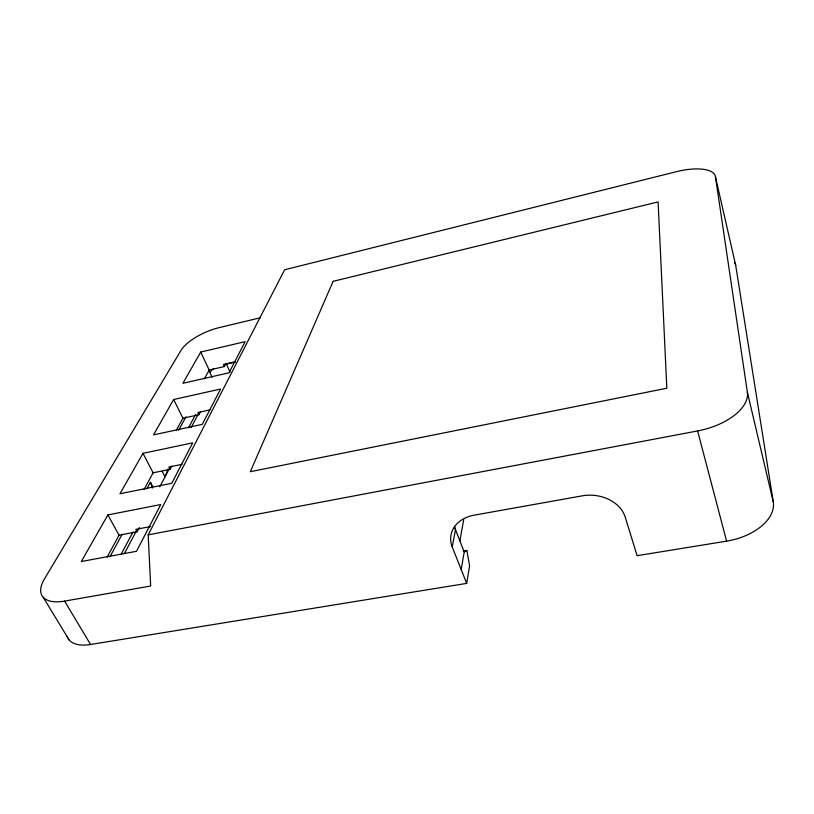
<?xml version="1.0" encoding="UTF-8"?>
<svg xmlns="http://www.w3.org/2000/svg" width="814" height="814" viewBox="0 0 814 814"><rect width="100%" height="100%" fill="white"/><g stroke="black" fill="none" stroke-linecap="round" stroke-linejoin="round"><path stroke-width="1.22" d="M67.053 636.324A43.753 21.51 -30.9 0 0 90.558 644.495L466.666 583.384L469.597 565.72L466.819 550.406L463.074 551.047M461.182 569.515L464.224 551.984L454.568 527.289M459.879 540.872L463.695 519.688M466.666 583.384L452.238 546.937L455.484 529.629A33.201 26.048 9.9 0 1 454.446 526.261M167.989 468.976L165.018 476.892L162.169 471.377M260.409 317.755L218.854 327.706A32.998 12.444 -24.2 0 0 180.983 350.437L44.332 579.141A44.678 20.553 -30.1 0 0 64.611 601.108L150.671 586.009L148.179 534.849L284.635 269.77L676.485 171.662A38.665 14.52 -15.4 0 1 715.425 176.658L735.714 265.456L773.3 501.994A50.081 29.792 -11.7 0 1 726.607 541.147L637.108 555.687L625.244 517.175A35.002 27.442 4.6 0 0 582.275 495.838L474.155 515.17A33.822 26.282 10 0 0 452.238 546.937M107.112 557.122L119.078 535.195L137.088 531.766L139.357 527.472M144.068 489.397L153.124 472.812L170.085 469.322L171.825 466.025M176.384 430.168L182.916 418.213L198.931 414.723L200.671 411.426M204.426 378.785L209.198 370.044L224.379 366.565L225.57 364.306L235.378 362.057M124.4 553.571L136.203 531.277M159.768 486.792L169.18 469.027M191.188 427.462L197.731 415.109M121.032 554.487L132.977 532.051M188.563 427.686L195.675 414.346M110.155 556.41L122.171 534.269M146.815 488.878L150.427 482.234L152.767 486.701M178.673 430.199L185.938 416.829M107.865 514.936L81.308 561.528L136.518 551.292L160.745 504.548L107.865 514.936L119.078 535.195M142.979 453.347L119.953 493.742L171.754 483.302L192.715 442.847L142.979 453.347L153.124 472.812M173.657 399.511L153.5 434.88L202.289 424.369L220.604 389.021L173.657 399.511L182.916 418.213M200.702 352.065L182.916 383.282L229.009 372.802L245.146 341.656L200.702 352.065L209.198 370.044M464.224 551.984L466.819 550.406M235.49 361.681L223.392 364.458L224.379 366.565M210.124 409.839L197.863 412.525L198.931 414.723M182.143 464.316L168.915 467.043L170.085 469.322M150.6 526.556L135.796 529.385L137.088 531.766M148.179 534.849L697.608 430.952A52.605 27.401 -13.5 0 0 747.374 392.267L715.425 176.658M43.162 597.211L69.159 640.018M64.611 601.108L90.558 644.495M208.954 370.543L212.098 377.187M226.333 364L230.036 371.978M150.427 482.234L152.35 488.095M697.608 430.952L726.607 541.147M747.374 392.267L773.3 501.994M209.941 372.619A13.797 5.474 -24.4 0 1 213.461 368.742M734.513 262.464A37.261 16.229 -14.3 0 1 735.714 265.456M333.14 281.329L250.325 471.703L666.829 388.227L658.099 201.913L333.14 281.329"/></g></svg>
